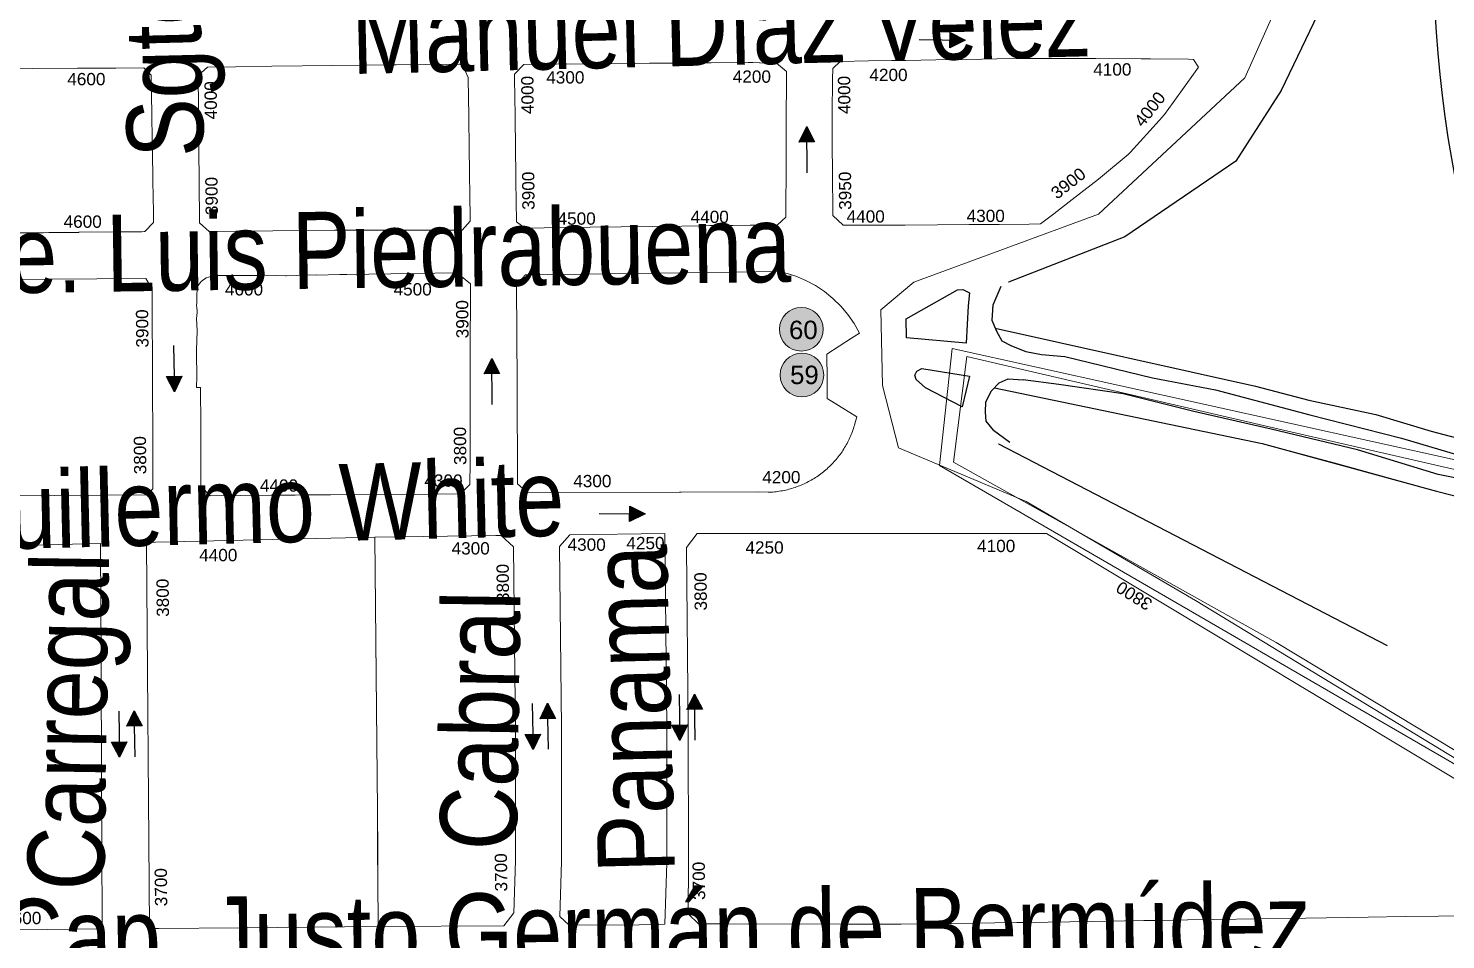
# Model space of a CAD drawing. Header units: millimetres. Extents: x 11558 to 23675, y 49449 to 61482.
# Drawn here: x 16625.3 to 17086.5, y 57673.1 to 57969.5 of the extents above; entities that cross this region are included whole.
import ezdxf

# ---------------------------------------------------------------- set-up
doc = ezdxf.new("R2010")
doc.units = ezdxf.units.MM
for name, color, linetype in [('0. autopistas', 254, 'Continuous'), ('0. plano base - nombres calles', 22, 'Continuous'), ('0. Plano Base - PLANO', 254, 'Continuous'), ('0. Plano base - sentido calles', 253, 'Continuous'), ('7. puesta en valor CC la lucila', 212, 'Continuous'), ('numeración', 7, 'Continuous')]:
    doc.layers.add(name, color=color, linetype=linetype)
for name, color, linetype, true_color in [('Linea 59 Por Barrio Golf IDA', 7, 'Continuous', 0x007038), ('Linea 59 Por la Lucila IDA', 7, 'Continuous', 0x007038), ('Linea 60 Barracas IDA', 7, 'Continuous', 0x660000), ('Linea 60 Constitución-barramcas x Fleming IDA', 7, 'Continuous', 0x660000)]:
    doc.layers.add(name, color=color, linetype=linetype, true_color=true_color)
doc.layers.get('7. puesta en valor CC la lucila').off()
doc.styles.get("Standard").update_dxf_attribs({"font": 'arial.ttf'})

# ---------------------------------------------------------------- blocks, each defined once
blk = doc.blocks.new('MANZANAS')
at = {"layer": '0. Plano Base - PLANO', "color": 0, "linetype": 'Continuous', "lineweight": 5}
blk.add_line((5635527.76, 6180281.43), (5635670.31, 6180281.48), dxfattribs=at)
for points in [[(5635522.48, 6180533.61), (5635554.99, 6180471.37), (5635556.42, 6180425.85), (5635553.89, 6180398.63), (5635533.17, 6180360.11), (5635506.44, 6180329.57)], [(5635509.54, 6180314.29), (5635593.35, 6180336.55), (5635610.86, 6180340.53), (5635632.36, 6180346.51), (5635650.86, 6180349.99), (5635668.87, 6180353.98), (5635691.87, 6180358.95)], [(5635504.84, 6180327.14), (5635505.34, 6180320.64), (5635507.33, 6180316.13), (5635510.33, 6180313.63), (5635513.33, 6180311.63), (5635516.83, 6180311.62), (5635521.83, 6180312.12), (5635526.83, 6180313.61), (5635533.83, 6180316.61), (5635562.34, 6180323.58), (5635582.34, 6180329.56), (5635613.35, 6180336.53), (5635643.36, 6180343.5), (5635669.36, 6180348.48), (5635693.37, 6180356.45)], [(5635686.36, 6180346.46), (5635659.35, 6180338.49), (5635632.35, 6180333.51), (5635604.34, 6180326.54), (5635579.34, 6180320.06), (5635556.33, 6180314.59), (5635536.32, 6180307.61), (5635525.32, 6180303.62), (5635520.82, 6180301.62), (5635518.82, 6180299.12), (5635517.81, 6180295.62), (5635517.81, 6180291.62), (5635519.3, 6180288.62), (5635520.8, 6180286.12), (5635524.3, 6180284.62), (5635530.8, 6180283.61)], [(5635518.2, 6180296.96), (5635603.84, 6180321.04), (5635628.84, 6180326.52), (5635661.35, 6180333.48), (5635693.86, 6180340.95)], [(5635179.08, 6180237.67), (5635192.71, 6180244.88), (5635205.57, 6180251.66), (5635216.52, 6180257.44), (5635224.63, 6180261.72), (5635227.82, 6180260.73), (5635230.25, 6180256.23), (5635231.69, 6180253.56), (5635233.11, 6180250.93), (5635234.68, 6180248.03), (5635239.45, 6180239.19), (5635244.21, 6180230.39), (5635246.6, 6180225.97), (5635249.09, 6180221.35), (5635249.2, 6180221.16), (5635250.63, 6180218.51), (5635249.47, 6180214.59), (5635249.24, 6180214.47), (5635248.65, 6180214.15), (5635241.15, 6180210.16), (5635230.51, 6180204.49), (5635230.43, 6180204.44), (5635221.93, 6180199.91), (5635220.31, 6180199.05), (5635216.21, 6180196.86), (5635212.92, 6180195.11)], [(5635746.09, 6180222), (5635725.65, 6180211.09), (5635716.08, 6180205.93), (5635705.51, 6180200.23), (5635687.68, 6180190.62), (5635661.1, 6180176.3), (5635653.83, 6180172.37), (5635653.77, 6180172.34), (5635645.36, 6180167.81), (5635641.3, 6180165.62), (5635635.83, 6180162.67), (5635626.26, 6180157.51), (5635607.64, 6180147.48), (5635604.9, 6180146), (5635586.07, 6180135.85), (5635583.12, 6180134.26), (5635571.72, 6180128.11), (5635554.93, 6180119.43), (5635521.37, 6180102.06), (5635515.69, 6180099.12), (5635513.14, 6180097.79), (5635508.67, 6180099.19), (5635501.11, 6180113.89), (5635480.67, 6180153.19), (5635453.22, 6180204.68), (5635454.2, 6180210.32), (5635555.1, 6180262.67), (5635733.77, 6180251.63)], [(5635214.53, 6180178.88), (5635256.77, 6180201.22), (5635260.21, 6180199.13), (5635263.67, 6180192.52), (5635272.01, 6180176.58), (5635275.27, 6180170.35), (5635282.32, 6180156.95), (5635290.37, 6180141.51), (5635289.33, 6180138.86), (5635262.9, 6180124.83), (5635231.62, 6180108.23)]]:
    blk.add_lwpolyline(points, dxfattribs=at)
for points in [[(5635457.7, 6180325.15), (5635450.13, 6180321.18), (5635445.72, 6180322.45), (5635443.29, 6180327.05), (5635443.16, 6180327.29), (5635441.46, 6180330.51), (5635441.1, 6180331.18), (5635439.41, 6180334.38), (5635434.73, 6180343.22), (5635434.6, 6180343.45), (5635434.43, 6180343.78), (5635432.5, 6180347.43), (5635431.59, 6180349.19), (5635430.21, 6180351.83), (5635425.27, 6180361.69), (5635423.66, 6180364.9), (5635424.68, 6180368.03), (5635432.83, 6180372.42), (5635439.51, 6180376.02), (5635443.49, 6180378.17), (5635452.12, 6180382.82), (5635461.03, 6180387.63), (5635469.64, 6180392.27), (5635475.83, 6180395.6), (5635478.92, 6180397.27), (5635481.23, 6180398.46), (5635484.85, 6180400.33), (5635487.48, 6180401.69), (5635498.15, 6180407.2), (5635511.2, 6180413.94), (5635511.25, 6180413.97), (5635511.47, 6180414.08), (5635513.9, 6180415.34), (5635525.01, 6180420.91), (5635526.4, 6180421.61), (5635529.04, 6180420.13), (5635528.78, 6180418.26), (5635527.05, 6180406.14), (5635526.36, 6180401.39), (5635526.32, 6180401.21), (5635525.72, 6180398.93), (5635522.15, 6180385.39), (5635521.87, 6180384.34), (5635517.34, 6180373.57), (5635517.01, 6180372.86), (5635512.42, 6180362.93), (5635509.27, 6180356.12), (5635506.99, 6180351.18), (5635503.7, 6180349.44), (5635495.04, 6180344.84), (5635490.62, 6180342.49), (5635490.5, 6180342.43), (5635486.47, 6180340.29), (5635477.36, 6180335.46), (5635468.07, 6180330.59), (5635464.95, 6180328.95), (5635463.62, 6180328.25), (5635463.38, 6180328.12)], [(5635359.49, 6180273.08), (5635358.78, 6180272.7), (5635355.3, 6180273.2), (5635354.44, 6180274.8), (5635352.99, 6180277.5), (5635351.61, 6180280.09), (5635349.59, 6180283.86), (5635348.48, 6180285.92), (5635343.75, 6180294.75), (5635342.05, 6180297.92), (5635341.17, 6180299.57), (5635339.98, 6180301.79), (5635339.67, 6180302.36), (5635339, 6180303.6), (5635333.29, 6180314.26), (5635332.63, 6180315.49), (5635333.84, 6180319.69), (5635352.47, 6180329.6), (5635369.93, 6180338.88), (5635378.78, 6180343.58), (5635383.26, 6180345.96), (5635387.68, 6180348.32), (5635398.35, 6180353.98), (5635399.65, 6180354.6), (5635401.67, 6180355.57), (5635401.79, 6180355.62), (5635406.65, 6180357.95), (5635410.71, 6180357.1), (5635412.01, 6180354.58), (5635414.07, 6180350.58), (5635415.77, 6180347.27), (5635416.97, 6180344.94), (5635418.52, 6180341.94), (5635418.63, 6180341.72), (5635421.52, 6180336.1), (5635422.2, 6180334.78), (5635426.21, 6180326.99), (5635426.56, 6180326.32), (5635429.73, 6180320.17), (5635429.78, 6180320.06), (5635430.48, 6180318.7), (5635432.42, 6180314.93), (5635431.16, 6180311.49), (5635426.72, 6180309.11), (5635423.34, 6180307.3), (5635418.31, 6180304.6), (5635412.82, 6180301.66), (5635411.69, 6180301.06), (5635410.13, 6180300.22), (5635403.67, 6180296.76), (5635395.15, 6180292.19), (5635377.38, 6180282.67), (5635366.68, 6180276.94), (5635364.21, 6180275.61)], [(5635503.32, 6180305.64), (5635485.31, 6180298.15), (5635482.32, 6180303.66), (5635492.84, 6180319.65), (5635494.34, 6180320.65), (5635496.84, 6180320.64), (5635498.33, 6180316.64)], [(5635275.71, 6180228.39), (5635267.97, 6180224.28), (5635263.9, 6180225.36), (5635257.45, 6180237.52), (5635252.85, 6180246.2), (5635248.3, 6180254.78), (5635247.96, 6180255.42), (5635245.15, 6180260.72), (5635242.67, 6180265.39), (5635241.45, 6180267.69), (5635242.88, 6180271.49), (5635250.88, 6180275.77), (5635261.31, 6180281.35), (5635278.88, 6180290.75), (5635287.76, 6180295.51), (5635296.51, 6180300.19), (5635297.04, 6180300.48), (5635305.33, 6180304.86), (5635315.1, 6180310.02), (5635316.04, 6180310.51), (5635319.73, 6180307.58), (5635319.89, 6180307.29), (5635325.66, 6180296.56), (5635326.06, 6180295.81), (5635326.11, 6180295.73), (5635326.42, 6180295.15), (5635326.49, 6180295.02), (5635327.68, 6180292.81), (5635327.72, 6180292.73), (5635328.79, 6180290.74), (5635329.11, 6180290.15), (5635330.47, 6180287.62), (5635331.58, 6180285.56), (5635331.67, 6180285.38), (5635331.96, 6180284.85), (5635332.91, 6180283.09), (5635333.3, 6180282.35), (5635335.15, 6180278.92), (5635337.3, 6180274.92), (5635341.85, 6180266.47), (5635340.89, 6180262.62), (5635332.57, 6180258.31), (5635328.91, 6180256.42), (5635325.24, 6180254.52), (5635321.83, 6180252.75), (5635312.88, 6180248.12), (5635310.65, 6180246.95), (5635308.21, 6180245.67), (5635307.3, 6180245.19), (5635304.07, 6180243.49), (5635286.3, 6180234.03), (5635275.76, 6180228.42)], [(5635408.2, 6180201.39), (5635399.25, 6180196.71), (5635394.93, 6180197.69), (5635379.78, 6180226.5), (5635364.79, 6180254.98), (5635365.85, 6180259.18), (5635367.51, 6180260.08), (5635369.21, 6180260.99), (5635438.88, 6180298.36), (5635442.35, 6180299.13), (5635444.11, 6180299.4), (5635447.65, 6180299.68), (5635451.21, 6180299.62), (5635454.74, 6180299.23), (5635458.22, 6180298.51), (5635461.62, 6180297.47), (5635464.9, 6180296.11), (5635468.05, 6180294.45), (5635471.02, 6180292.5), (5635469.49, 6180289.81), (5635464.81, 6180281.58), (5635468.66, 6180274.19), (5635471.54, 6180268.78), (5635482.8, 6180267.95), (5635483.32, 6180265.64), (5635483.43, 6180265.12), (5635483.52, 6180264.6), (5635483.61, 6180264.08), (5635483.69, 6180263.56), (5635483.76, 6180263.04), (5635483.82, 6180262.51), (5635483.88, 6180261.99), (5635483.92, 6180261.46), (5635483.95, 6180260.93), (5635483.98, 6180260.41), (5635483.99, 6180259.88), (5635484, 6180259.35), (5635484, 6180258.82), (5635483.99, 6180258.3), (5635483.97, 6180257.77), (5635483.93, 6180257.24), (5635483.9, 6180256.71), (5635483.85, 6180256.19), (5635483.79, 6180255.66), (5635483.72, 6180255.14), (5635483.65, 6180254.62), (5635483.56, 6180254.1), (5635483.47, 6180253.58), (5635483.36, 6180253.06), (5635483.25, 6180252.54), (5635483.13, 6180252.03), (5635483, 6180251.52), (5635482.86, 6180251.01), (5635482.71, 6180250.5), (5635482.55, 6180250), (5635482.39, 6180249.5), (5635482.21, 6180249), (5635482.03, 6180248.5), (5635481.84, 6180248.01), (5635481.64, 6180247.52), (5635481.43, 6180247.04), (5635481.21, 6180246.55), (5635480.98, 6180246.08), (5635480.75, 6180245.6), (5635480.51, 6180245.13), (5635480.26, 6180244.67), (5635480, 6180244.21), (5635479.73, 6180243.75), (5635479.46, 6180243.3), (5635479.18, 6180242.86), (5635478.89, 6180242.41), (5635478.59, 6180241.98), (5635478.28, 6180241.55), (5635477.97, 6180241.12), (5635477.65, 6180240.7), (5635477.32, 6180240.29), (5635476.99, 6180239.88), (5635476.65, 6180239.48), (5635476.3, 6180239.08), (5635475.94, 6180238.69), (5635475.58, 6180238.3), (5635475.21, 6180237.93), (5635474.84, 6180237.56), (5635474.46, 6180237.19), (5635474.07, 6180236.83), (5635473.67, 6180236.48), (5635473.27, 6180236.14), (5635472.87, 6180235.8), (5635472.46, 6180235.47), (5635472.04, 6180235.15), (5635471.61, 6180234.83), (5635471.18, 6180234.52), (5635470.75, 6180234.22), (5635470.31, 6180233.93), (5635469.87, 6180233.64), (5635469.42, 6180233.37), (5635468.96, 6180233.1), (5635468.51, 6180232.84), (5635465.79, 6180231.57), (5635443.39, 6180219.8), (5635442.96, 6180219.57)], [(5635509.31, 6180296.63), (5635511.8, 6180286.63), (5635498.3, 6180286.64), (5635494.3, 6180287.65), (5635493.3, 6180288.65), (5635493.31, 6180290.15), (5635494.31, 6180291.65)], [(5635371.81, 6180181.96), (5635342.53, 6180166.47), (5635335.17, 6180162.58), (5635332.42, 6180161.13), (5635329.56, 6180159.61), (5635325.41, 6180157.42), (5635307.95, 6180148.18), (5635303.78, 6180149.55), (5635303.62, 6180149.84), (5635302.28, 6180152.43), (5635302.1, 6180152.76), (5635300.45, 6180155.93), (5635294.66, 6180167.03), (5635288.94, 6180177.99), (5635287.8, 6180177.4), (5635286.16, 6180180.65), (5635286.05, 6180180.86), (5635282.86, 6180186.88), (5635282.28, 6180187.99), (5635282.18, 6180188.19), (5635279.52, 6180193.79), (5635277.36, 6180197.39), (5635277.13, 6180197.99), (5635276.64, 6180199.28), (5635275.74, 6180200.63), (5635275.62, 6180200.81), (5635275.08, 6180201.92), (5635275.05, 6180202), (5635274.5, 6180203.12), (5635274.24, 6180203.67), (5635274.12, 6180203.92), (5635274.05, 6180204.06), (5635273.97, 6180204.22), (5635273.89, 6180204.39), (5635273.81, 6180204.56), (5635273.43, 6180205.37), (5635272.89, 6180206.48), (5635273.21, 6180208.63), (5635274.08, 6180210.48), (5635274.66, 6180211.04), (5635275.46, 6180211.8), (5635276.72, 6180212.63), (5635277.26, 6180212.98), (5635277.32, 6180213.02), (5635278.17, 6180213.45), (5635287.82, 6180218.39), (5635288.1, 6180218.54), (5635289.02, 6180219.09), (5635290.37, 6180219.91), (5635290.69, 6180220.07), (5635296.71, 6180222.96), (5635296.96, 6180223.09), (5635299.82, 6180224.62), (5635305.47, 6180227.79), (5635305.63, 6180227.87), (5635312.2, 6180231.42), (5635314.27, 6180232.54), (5635345.73, 6180249.51), (5635346.96, 6180249.26), (5635351.27, 6180248.4), (5635352.28, 6180246.46), (5635361.41, 6180228.86), (5635364.79, 6180222.32), (5635366.37, 6180219.27), (5635366.5, 6180219.01), (5635375.78, 6180201.03), (5635377.93, 6180196.87), (5635381.26, 6180190.42), (5635379.92, 6180186.25)], [(5635496.12, 6180088.67), (5635476.04, 6180078.06), (5635472.03, 6180079.14), (5635464.24, 6180095.34), (5635444.16, 6180133.96), (5635416.43, 6180185.95), (5635417.67, 6180190.88), (5635444.87, 6180205.46), (5635474.48, 6180149.93), (5635494.89, 6180110.67), (5635503.54, 6180092.68)], [(5635457.19, 6180068.09), (5635421.07, 6180048.99), (5635413.7, 6180062.99), (5635409.77, 6180070.46), (5635403.45, 6180082.48), (5635403.37, 6180082.62), (5635382.75, 6180121.35), (5635361.7, 6180160.89), (5635396.39, 6180179.48), (5635397.96, 6180180.32), (5635403.19, 6180178.9), (5635422.63, 6180142.44), (5635430.88, 6180126.97), (5635443.04, 6180103.59), (5635450.83, 6180088.63), (5635458.17, 6180073.36)], [(5635357.97, 6180015.53), (5635355.31, 6180014.12), (5635348.45, 6180027.09), (5635303.29, 6180112.33), (5635296.53, 6180125.09), (5635299.16, 6180126.53), (5635361.7, 6180160.89), (5635382.75, 6180121.27), (5635403.37, 6180082.54), (5635403.45, 6180082.4), (5635409.77, 6180070.38), (5635413.7, 6180062.91), (5635421.07, 6180048.99), (5635421.02, 6180048.97), (5635382.57, 6180028.57), (5635381.11, 6180027.79)], [(5635295.37, 6179982.3), (5635235.18, 6179950.3), (5635230.77, 6179950.79), (5635150.99, 6180044.12), (5635151.35, 6180047.69), (5635159.22, 6180051.83), (5635179.49, 6180062.49), (5635225.87, 6180086.88), (5635237.01, 6180092.84), (5635267.5, 6180109.14), (5635283.47, 6180117.91), (5635284.46, 6180116.03), (5635300.04, 6180086.35), (5635320.35, 6180047.68), (5635340.1, 6180010.06), (5635341.75, 6180006.92), (5635326.11, 6179998.62)]]:
    blk.add_lwpolyline(points, close=True, dxfattribs=at)
blk.add_arc((5635935.36, 6180675.52), 401.94, 200.5816, 232.1258, dxfattribs=at)
blk = doc.blocks.new('59 ida')
at = {"layer": 'Linea 59 Por la Lucila IDA', "lineweight": 211, "true_color": 0xededed}
h = blk.add_hatch(color=7, dxfattribs=at)
h.dxf.hatch_style = 1
edge = h.paths.add_edge_path()
edge.add_arc((0, 0), 7.11, 0, 360)
at = {"layer": 'Linea 59 Por la Lucila IDA', "lineweight": 9}
blk.add_circle((0, 0), 7.11, dxfattribs=at)
at = {"layer": 'Linea 59 Por la Lucila IDA', "lineweight": 15, "insert": (-3.84, 3.05), "char_height": 6, "attachment_point": 1}
blk.add_mtext_dynamic_manual_height_columns('59', width=16.4579, gutter_width=12.5, heights=[0], dxfattribs=at)
blk = doc.blocks.new('60 ida')
at = {"layer": 'Linea 60 Barracas IDA', "lineweight": 211, "true_color": 0xededed}
h = blk.add_hatch(color=7, dxfattribs=at)
h.dxf.hatch_style = 1
edge = h.paths.add_edge_path()
edge.add_arc((0, 0), 7.11, 0, 360)
at = {"layer": 'Linea 60 Barracas IDA', "lineweight": 9}
blk.add_circle((0, 0), 7.11, dxfattribs=at)
at = {"layer": 'Linea 60 Barracas IDA', "lineweight": 15, "insert": (-4.01, 2.78), "char_height": 6, "attachment_point": 1}
blk.add_mtext_dynamic_manual_height_columns('60', width=16.4579, gutter_width=12.5, heights=[0], dxfattribs=at)

msp = doc.modelspace()

# ---------------------------------------------------------------- hatches: boundary and pattern name
at = {"layer": '0. Plano base - sentido calles', "linetype": 'Continuous', "lineweight": 25, "ltscale": 2, "true_color": 0x1a1a1a}
h = msp.add_hatch(color=250, dxfattribs=at)
h.dxf.hatch_style = 1
h.paths.add_polyline_path([(16930.22, 57965.69), (16925.25, 57968.25), (16925.22, 57965.75)])
h.paths.add_polyline_path([(16930.22, 57965.69), (16925.22, 57965.75), (16925.19, 57963.25)])
h = msp.add_hatch(color=250, dxfattribs=at)
h.dxf.hatch_style = 1
h.paths.add_polyline_path([(16878.61, 57937.6), (16876.17, 57932.58), (16878.67, 57932.6)])
h.paths.add_polyline_path([(16878.61, 57937.6), (16878.67, 57932.6), (16881.17, 57932.63)])
h = msp.add_hatch(color=250, dxfattribs=at)
h.dxf.hatch_style = 1
h.paths.add_polyline_path([(16776.11, 57862.2), (16773.67, 57857.18), (16776.17, 57857.2)])
h.paths.add_polyline_path([(16776.11, 57862.2), (16776.17, 57857.2), (16778.67, 57857.23)])
h = msp.add_hatch(color=250, dxfattribs=at)
h.dxf.hatch_style = 1
h.paths.add_polyline_path([(16672.89, 57851.36), (16675.29, 57856.41), (16672.79, 57856.36)])
h.paths.add_polyline_path([(16672.89, 57851.36), (16672.79, 57856.36), (16670.29, 57856.3)])
h = msp.add_hatch(color=250, dxfattribs=at)
h.dxf.hatch_style = 1
h.paths.add_polyline_path([(16826.02, 57811.59), (16821.05, 57814.16), (16821.02, 57811.66)])
h.paths.add_polyline_path([(16826.02, 57811.59), (16821.02, 57811.66), (16820.99, 57809.16)])
h = msp.add_hatch(color=250, dxfattribs=at)
h.dxf.hatch_style = 1
h.paths.add_polyline_path([(16842.05, 57753), (16839.65, 57747.95), (16842.15, 57748)])
h.paths.add_polyline_path([(16842.05, 57753), (16842.15, 57748), (16844.65, 57748.05)])
h = msp.add_hatch(color=250, dxfattribs=at)
h.dxf.hatch_style = 1
h.paths.add_polyline_path([(16659.72, 57747.56), (16657.32, 57742.51), (16659.82, 57742.57)])
h.paths.add_polyline_path([(16659.72, 57747.56), (16659.82, 57742.57), (16662.32, 57742.62)])
h = msp.add_hatch(color=250, dxfattribs=at)
h.dxf.hatch_style = 1
h.paths.add_polyline_path([(16794.31, 57750.05), (16791.91, 57745), (16794.41, 57745.05)])
h.paths.add_polyline_path([(16794.31, 57750.05), (16794.41, 57745.05), (16796.91, 57745.1)])
h = msp.add_hatch(color=250, dxfattribs=at)
h.dxf.hatch_style = 1
h.paths.add_polyline_path([(16837.36, 57737.9), (16839.76, 57742.95), (16837.26, 57742.9)])
h.paths.add_polyline_path([(16837.36, 57737.9), (16837.26, 57742.9), (16834.76, 57742.85)])
h = msp.add_hatch(color=250, dxfattribs=at)
h.dxf.hatch_style = 1
h.paths.add_polyline_path([(16655.03, 57732.47), (16657.42, 57737.52), (16654.93, 57737.46)])
h.paths.add_polyline_path([(16655.03, 57732.47), (16654.93, 57737.46), (16652.43, 57737.41)])
h = msp.add_hatch(color=250, dxfattribs=at)
h.dxf.hatch_style = 1
h.paths.add_polyline_path([(16789.62, 57734.95), (16792.01, 57740), (16789.51, 57739.95)])
h.paths.add_polyline_path([(16789.62, 57734.95), (16789.51, 57739.95), (16787.02, 57739.89)])

# ---------------------------------------------------------------- linework, layer by layer
at = {"layer": '0. autopistas'}
for p, q in [((17052.72, 57990.43), (17033, 57949.38)), ((17033, 57949.38), (17018.22, 57926.39)), ((17018.22, 57926.39), (16982.07, 57901.76)), ((16982.07, 57901.76), (16944.27, 57886.98)), ((16910.92, 57875.11), (16927.62, 57884.45)), ((16927.62, 57884.45), (16929.41, 57884.64)), ((16929.41, 57884.64), (16931.63, 57883.49)), ((16941.73, 57885.56), (16939.17, 57879.56)), ((16931.63, 57883.49), (16931.11, 57879.25)), ((16939.17, 57879.56), (16938.86, 57874.65)), ((16911.04, 57868.85), (16910.92, 57875.11)), ((16931.11, 57879.25), (16930.47, 57867.18)), ((16938.86, 57874.65), (16940.37, 57871.05)), ((16939.97, 57871.99), (17024.61, 57853.11)), ((16940.37, 57871.05), (16942.11, 57867.89)), ((16930.47, 57867.18), (16911.04, 57868.85)), ((16942.11, 57867.89), (16945.21, 57866.27)), ((16945.21, 57866.27), (16949.88, 57864.4)), ((16949.88, 57864.4), (16955, 57863.42)), ((16955, 57863.42), (16962.6, 57862.85)), ((16962.6, 57862.85), (16991.11, 57855.9)), ((16913.74, 57856.72), (16914.44, 57858.05)), ((16914.17, 57855.38), (16913.74, 57856.72)), ((16914.44, 57858.05), (16916.02, 57858.92)), ((16916.02, 57858.92), (16931.63, 57856.43)), ((16917.26, 57852.64), (16914.17, 57855.38)), ((16929.23, 57846.41), (16917.26, 57852.64)), ((16931.63, 57856.43), (16929.23, 57846.41)), ((16938.71, 57851.62), (16941.21, 57854.26)), ((16939.67, 57852.63), (17026.76, 57834.51)), ((16941.21, 57854.26), (16944.14, 57855.55)), ((16944.14, 57855.55), (16949.06, 57855.25)), ((16960.66, 57853.71), (16949.06, 57855.25)), ((16981.63, 57850.69), (16960.66, 57853.71)), ((16991.11, 57855.9), (17011.62, 57851.98)), ((17011.62, 57851.98), (17042.35, 57843.87)), ((17024.61, 57853.11), (17041.98, 57848.57)), ((16936.81, 57844.72), (16936.86, 57848.07)), ((16936.86, 57848.07), (16938.71, 57851.62)), ((17004.57, 57844.94), (16981.63, 57850.69)), ((17041.98, 57848.57), (17063.82, 57843.96)), ((16936.98, 57841.8), (16936.81, 57844.72)), ((17029.75, 57839.16), (17004.57, 57844.94)), ((17042.35, 57843.87), (17072.19, 57836.22)), ((17063.82, 57843.96), (17081.84, 57838.52)), ((16939.39, 57838.86), (16936.98, 57841.8)), ((16939.39, 57838.86), (16944.7, 57834.97)), ((17057.81, 57832.43), (17029.75, 57839.16)), ((17081.84, 57838.52), (17099.66, 57833.76)), ((16940.99, 57834.44), (17067.51, 57768.76)), ((17026.76, 57834.51), (17051.48, 57827.84)), ((17072.19, 57836.22), (17097.56, 57828.65)), ((17084.07, 57824.4), (17057.81, 57832.43)), ((17051.48, 57827.84), (17083.54, 57819.04)), ((17111.71, 57819.02), (17084.07, 57824.4)), ((17083.54, 57819.04), (17115.82, 57810.68))]:
    msp.add_line(p, q, dxfattribs=at)
msp.add_arc((17484.38, 57996.23), 401.94, 173.1279, 204.6721, dxfattribs=at)
at = {"layer": '0. Plano base - sentido calles', "color": 250, "linetype": 'Continuous', "lineweight": 25, "ltscale": 2, "true_color": 0x1a1a1a}
for points in [[(16915.22, 57965.88), (16930.22, 57965.69), (16925.19, 57963.25), (16925.25, 57968.25), (16930.22, 57965.69)], [(16878.77, 57922.6), (16878.61, 57937.6), (16881.17, 57932.63), (16876.17, 57932.58), (16878.61, 57937.6)], [(16672.58, 57866.35), (16672.89, 57851.36), (16670.29, 57856.3), (16675.29, 57856.41), (16672.89, 57851.36)], [(16776.27, 57847.21), (16776.11, 57862.2), (16778.67, 57857.23), (16773.67, 57857.18), (16776.11, 57862.2)], [(16811.02, 57811.79), (16826.02, 57811.59), (16820.99, 57809.16), (16821.05, 57814.16), (16826.02, 57811.59)], [(16837.05, 57752.9), (16837.36, 57737.9), (16834.76, 57742.85), (16839.76, 57742.95), (16837.36, 57737.9)], [(16842.36, 57738), (16842.05, 57753), (16844.65, 57748.05), (16839.65, 57747.95), (16842.05, 57753)], [(16654.72, 57747.46), (16655.03, 57732.47), (16652.43, 57737.41), (16657.42, 57737.52), (16655.03, 57732.47)], [(16660.03, 57732.57), (16659.72, 57747.56), (16662.32, 57742.62), (16657.32, 57742.51), (16659.72, 57747.56)], [(16789.31, 57749.94), (16789.62, 57734.95), (16787.02, 57739.89), (16792.01, 57740), (16789.62, 57734.95)], [(16794.62, 57735.05), (16794.31, 57750.05), (16796.91, 57745.1), (16791.91, 57745), (16794.31, 57750.05)]]:
    msp.add_lwpolyline(points, dxfattribs=at)
at = {"layer": 'Linea 59 Por Barrio Golf IDA', "lineweight": 15}
msp.add_lwpolyline([(19486.7, 56723.72), (18810.38, 56703.88), (18733.41, 56731.73), (18760, 56917.62), (18746.38, 57987.23), (17288.61, 57971.93), (17452.71, 57873.56), (17251.63, 57825.71), (17194.87, 57816.96), (17168.92, 57816.96), (17117.99, 57822.91), (16925.91, 57865.43), (16921.78, 57827.32), (17147.09, 57696.76), (17195.39, 57630.33), (17220.54, 57556.01), (17216.89, 57485.71), (17195.1, 57457.39), (16938.3, 57454.72), (16940.6, 57319.1)], dxfattribs=at)
at = {"layer": 'Linea 59 Por la Lucila IDA', "lineweight": 15}
msp.add_lwpolyline([(19650.68, 57992.53), (17299.7, 57969.77), (17461.78, 57872.34), (17251.68, 57821.62), (17211.08, 57815.08), (17178.32, 57813.34), (17120.16, 57819), (17033.72, 57838.86), (16950.65, 57858.16), (16930.67, 57862.84), (16926.42, 57828.39), (17031.37, 57769.74), (17148.43, 57699.14), (17197.51, 57631.52), (17223.27, 57556.64), (17219.89, 57484.77), (17198.27, 57456.28), (16949.28, 57452.06), (16943.72, 57452.06), (16944.77, 57319.1)], dxfattribs=at)
at = {"layer": 'Linea 60 Constitución-barramcas x Fleming IDA', "lineweight": 15}
msp.add_lwpolyline([(19968.39, 58299.96), (16945.32, 58268.27), (17025.9, 58121.47), (17038.75, 58082.39), (17040.39, 58043.46), (17037.08, 57989.25), (17021.22, 57953.45), (16973.58, 57909.1), (16913.42, 57886.97), (16902.75, 57877.95), (16903.3, 57853.35), (16908.49, 57833.13), (16950.06, 57815.63), (17005.08, 57783.45), (17150.85, 57694.9), (17208.04, 57657.11)], dxfattribs=at)

# ---------------------------------------------------------------- block references
at = {"layer": '0. Plano Base - PLANO', "color": 28, "lineweight": 5, "true_color": 0x0d0d0d, "rotation": 332.5463477508169}
msp.add_blockref('MANZANAS', (-7833237.48, -2828296.13), dxfattribs=at)
at = {"layer": '7. puesta en valor CC la lucila', "color": 250, "lineweight": 30, "rotation": 332.5463477508169}
msp.add_blockref('MANZANAS', (-7833237.48, -2828296.13), dxfattribs=at)
at = {"layer": 'Linea 59 Por Barrio Golf IDA', "lineweight": 15}
msp.add_blockref('59 ida', (16877.04, 57856.78), dxfattribs=at)
at = {"layer": 'Linea 60 Constitución-barramcas x Fleming IDA', "lineweight": 15}
msp.add_blockref('60 ida', (16876.86, 57871.68), dxfattribs=at)

# ---------------------------------------------------------------- texts
at = {"layer": '0. plano base - nombres calles', "color": 250, "lineweight": 15, "true_color": 0x1a1a1a, "char_height": 25, "attachment_point": 1}
for s, width, insert, rotation in [('{\\fArial Narrow|b0|i0|c0|p34;Sgto. Juan Bautista Cabral}', 356.6924, (16657.53, 57927.28), 91.4248), ('{\\fArial Narrow|b0|i0|c0|p34;Manuel Díaz Vélez}', 329.255, (16730.13, 57979.67), 1.3844), ('\\pt275;{\\fArial Narrow|b0|i0|c0|p34;Cmte. Luis Piedrabuena}', 329.255, (16566.09, 57907.67), 0.8248), ('\\pt275;{\\fArial Narrow|b0|i0|c0|p34;Guillermo White}', 329.255, (16595.7, 57824.64), 1.3844), ('{\\fArial Narrow|b0|i0|c0|p34;Panama}', 329.255, (16810.72, 57694.53), 91.4248), ('{\\fArial Narrow|b0|i0|c0|p34;Carregal}', 329.255, (16624.93, 57689.37), 89.1125), ('{\\fArial Narrow|b0|i0|c0|p34;Cabral}', 329.255, (16759.17, 57702.45), 89.1125), ('\\pt77;{\\fArial Narrow|b0|i0|c0|p34;Cap. Justo Germán de Bermúdez}', 456.5349, (16615.78, 57686.24), 0.7004)]:
    msp.add_mtext_dynamic_manual_height_columns(s, width=width, gutter_width=12.5, heights=[0], dxfattribs=dict(at, insert=insert, rotation=rotation))
at = {"layer": 'numeración', "color": 251, "true_color": 0x606162, "char_height": 4, "attachment_point": 1}
for s, insert in [('4100', (16971.84, 57958.19)), ('4600', (16637.99, 57955.04)), ('4300', (16793.84, 57955.61)), ('4200', (16854.54, 57955.86)), ('4200', (16899, 57956.41)), ('4600', (16636.79, 57908.68)), ('4500', (16797.52, 57909.68)), ('4400', (16840.83, 57910.24)), ('4400', (16891.58, 57910.36)), ('4300', (16930.64, 57910.56)), ('4600', (16689.28, 57886.67)), ('4500', (16744.16, 57886.67)), ('4300', (16754.18, 57824.45)), ('4300', (16802.63, 57824.3)), ('4200', (16864.14, 57825.56)), ('4400', (16700.67, 57822.84)), ('4300', (16763.04, 57802.41)), ('4300', (16800.78, 57803.61)), ('4250', (16819.92, 57804.12)), ('4250', (16858.67, 57802.69)), ('4100', (16934.05, 57803.19)), ('4400', (16680.91, 57800.22)), ('4600', (16617.13, 57682.16))]:
    msp.add_mtext_dynamic_manual_height_columns(s, width=16.0314, gutter_width=12.5, heights=[0], dxfattribs=dict(at, insert=insert))
for s, insert, rotation in [('4000', (16785.79, 57941.64), 90.5442), ('4000', (16888.86, 57941.64), 90.5442), ('4000', (16682.72, 57939.91), 90.5442), ('4000', (16984.83, 57939.63), 51.8594), ('3900', (16786.07, 57910.5), 90.5442), ('3950', (16889.14, 57910.5), 90.5442), ('3900', (16957.6, 57916.91), 38.0703), ('3900', (16683, 57908.77), 90.5442), ('3900', (16764.58, 57868.71), 90.5442), ('3900', (16660.43, 57865.69), 90.5442), ('3800', (16763.87, 57827.48), 90.6267), ('3800', (16659.73, 57824.46), 90.6267), ('3800', (16777.77, 57782.9), 90.6267), ('3800', (16842.14, 57780.15), 90.6267), ('3800', (16667.11, 57778.09), 90.6267), ('3800', (16989.34, 57779.94), 147.7763), ('3700', (16777.19, 57688.76), 90.6267), ('3700', (16666.54, 57683.95), 90.6267), ('3700', (16841.57, 57686.01), 90.6267)]:
    msp.add_mtext_dynamic_manual_height_columns(s, width=16.0314, gutter_width=12.5, heights=[0], dxfattribs=dict(at, insert=insert, rotation=rotation))

doc.saveas('drawing.dxf')
